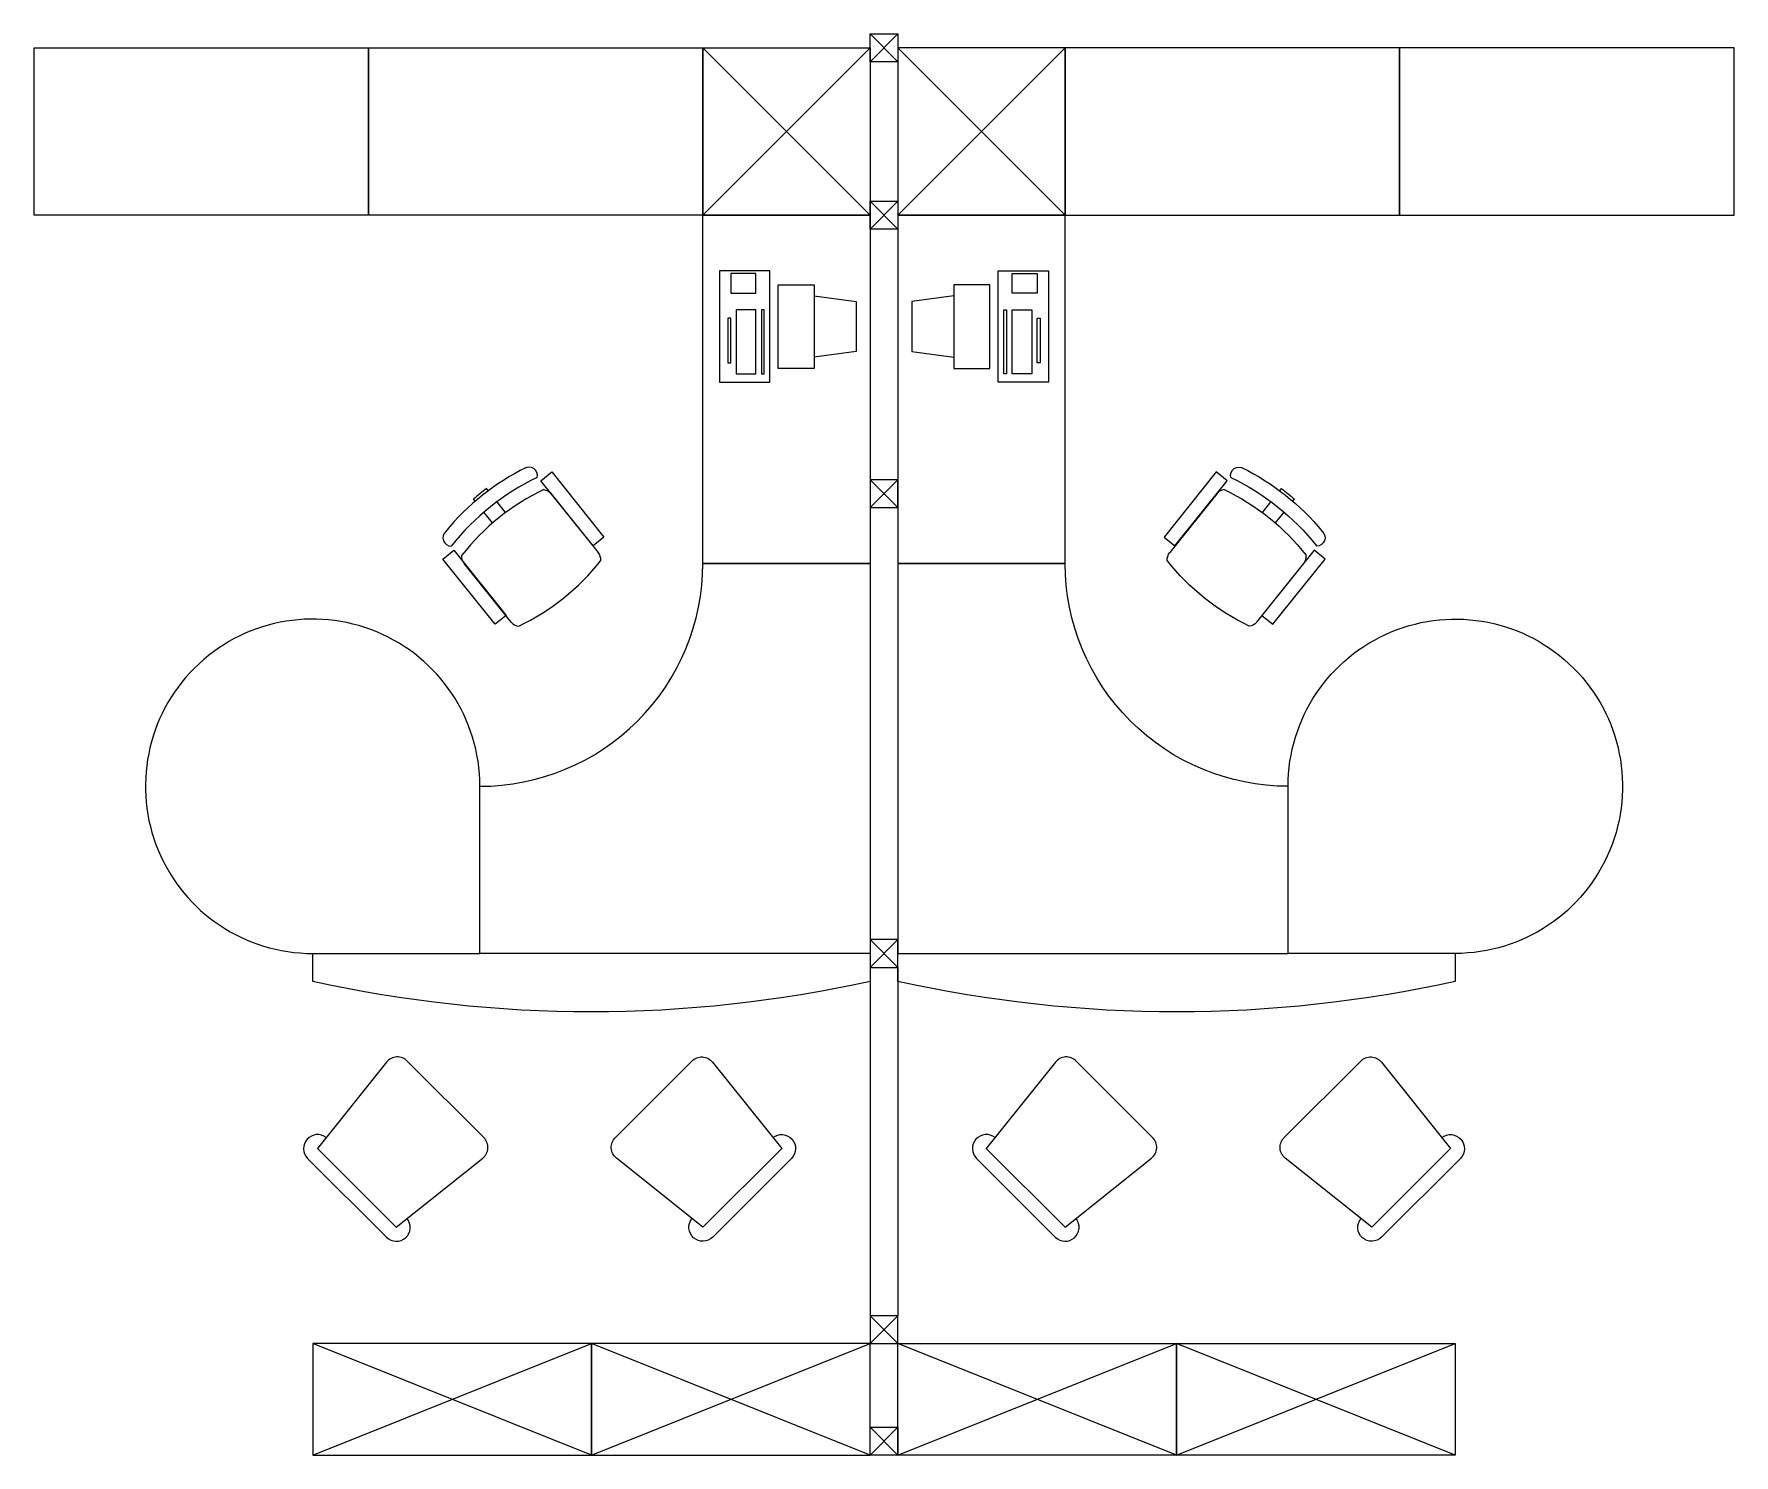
# Model space of a CAD drawing. Extents: x -3.1 to 3, y -4.45 to 0.65.
import ezdxf

# ---------------------------------------------------------------- set-up
doc = ezdxf.new("R2010")
doc.units = 0
doc.header["$LTSCALE"] = 0.7
doc.layers.get('0').update_dxf_attribs({"linetype": 'CONTINUOUS'})

# ---------------------------------------------------------------- blocks, each defined once
blk = doc.blocks.new('SEDIA3')
blk.add_lwpolyline([(-0.2055, 0.1503, -0.946147), (-0.2, 0.25), (0.2, 0.25, -0.946147), (0.2055, 0.1503)], format="xyb")
blk.add_lwpolyline([(0.1941, -0.25), (-0.1941, -0.25, -0.447008), (-0.2438, -0.1945), (-0.2, 0.2), (0.2, 0.2), (0.2438, -0.1945, -0.447008)], format="xyb", close=True)
blk = doc.blocks.new('SEDIA')
for points in [[(-0.03, -0.01), (-0.03, 0)], [(0.03, -0.01), (0.03, 0)], [(-0.03, -0.11), (-0.03, -0.06)], [(0.03, -0.11), (0.03, -0.06)]]:
    blk.add_lwpolyline(points)
for points in [[(-0.25, -0.4), (-0.25, -0.1), (-0.2, -0.1), (-0.2, -0.4)], [(0.2, -0.4), (0.2, -0.1), (0.25, -0.1), (0.25, -0.4)]]:
    blk.add_lwpolyline(points, close=True)
for points in [[(-0.2, -0.43), (-0.2, -0.16, -0.198912), (-0.1883, -0.1317)], [(0.1883, -0.1317, -0.198912), (0.2, -0.16), (0.2, -0.43)], [(-0.2, -0.43, 0.198912), (-0.1883, -0.4583)], [(0.1883, -0.4583, 0.198912), (0.2, -0.43)]]:
    blk.add_lwpolyline(points, format="xyb")
for centre, radius, start, end in [((0, -1.4282), 1.4282, 88.79638, 91.20362), ((-0.1788, -0.0589), 0.0301, 92.74565, 231.89663), ((0, -0.935), 0.875, 76.96712, 103.03288), ((0.0008, -0.8899), 0.8799, 77.7698, 101.86726), ((0.1788, -0.0589), 0.0301, 308.10337, 87.25435), ((0, -0.9371), 0.8271, 76.84174, 103.15826), ((0, 0.3471), 0.8271, 256.84174, 283.15826)]:
    blk.add_arc(centre, radius, start, end)
blk = doc.blocks.new('COMPUTER')
for points in [[(0.11, -0.15), (0.09, 0), (-0.09, 0), (-0.11, -0.15)], [(-0.15, -0.15), (-0.15, -0.28), (0.15, -0.28), (0.15, -0.15), (-0.15, -0.15)], [(-0.17, -0.33), (0.06, -0.33), (0.06, -0.34), (-0.17, -0.34), (-0.17, -0.33)], [(-0.17, -0.36), (0.06, -0.36), (0.06, -0.43), (-0.17, -0.43), (-0.17, -0.36)], [(0.12, -0.36), (0.19, -0.36), (0.19, -0.45), (0.12, -0.45), (0.12, -0.36)], [(-0.13, -0.45), (0.03, -0.45), (0.03, -0.46), (-0.13, -0.46), (-0.13, -0.45)]]:
    blk.add_lwpolyline(points)
blk.add_lwpolyline([(-0.2, -0.49), (-0.2, -0.31), (0.2, -0.31), (0.2, -0.49)], close=True)

msp = doc.modelspace()

# ---------------------------------------------------------------- linework, layer by layer
at = {"color": 0}
for points in [[(-0.1, 0.55), (-0.1, 0.65), (0, 0.65), (0, 0.55)], [(-1.9, 0), (-3.1, 0), (-3.1, 0.6), (-1.9, 0.6)], [(-0.7, 0), (-1.9, 0), (-1.9, 0.6), (-0.7, 0.6)], [(-0.7, 0), (-0.7, 0.6), (-0.1, 0.6), (-0.1, 0)], [(0.6, 0), (0.6, 0.6), (0, 0.6), (0, 0)], [(0.6, 0), (1.8, 0), (1.8, 0.6), (0.6, 0.6)], [(1.8, 0), (3, 0), (3, 0.6), (1.8, 0.6)], [(-0.1, -0.05), (-0.1, 0.05), (0, 0.05), (0, -0.05)], [(0.6, -1.25), (0.6, 0), (0, 0), (0, -1.25)], [(-0.7, -1.25), (-0.7, 0), (-0.1, 0), (-0.1, -1.25)], [(0, -1.05), (0, -0.95), (-0.1, -0.95), (-0.1, -1.05)], [(0, -2.7), (0, -2.6), (-0.1, -2.6), (-0.1, -2.7)], [(0, -4.05), (0, -3.95), (-0.1, -3.95), (-0.1, -4.05)]]:
    msp.add_lwpolyline(points, close=True, dxfattribs=at)
for points in [[(-0.1, 0.65), (0, 0.55)], [(0, 0.65), (-0.1, 0.55)], [(-0.1, 0), (-0.7, 0.6)], [(-0.1, 0.6), (-0.7, 0)], [(0, 0.6), (0.6, 0)], [(0, 0), (0.6, 0.6)], [(-0.1, 0.05), (0, -0.05)], [(0, 0.05), (-0.1, -0.05)], [(0, -0.95), (-0.1, -1.05)], [(-0.1, -0.95), (0, -1.05)], [(-0.1, -2.6), (0, -2.7)], [(0, -2.6), (-0.1, -2.7)], [(-0.1, -2.7), (-0.1, -3.95)], [(0, -2.7), (0, -3.95)], [(-0.1, -3.95), (0, -4.05)], [(0, -3.95), (-0.1, -4.05)], [(-1.1, -4.45), (-2.1, -4.05), (-2.1, -4.45), (-1.1, -4.05), (-2.1, -4.05), (-2.1, -4.45), (-1.1, -4.45), (-1.1, -4.05)], [(-0.1, -4.45), (-1.1, -4.05), (-1.1, -4.45), (-0.1, -4.05), (-1.1, -4.05), (-1.1, -4.45), (-0.1, -4.45), (-0.1, -4.05)], [(0, -4.45), (1, -4.05), (1, -4.45), (0, -4.05), (1, -4.05), (1, -4.45), (0, -4.45), (0, -4.05)], [(1, -4.45), (2, -4.05), (2, -4.45), (1, -4.05), (2, -4.05), (2, -4.45), (1, -4.45), (1, -4.05)], [(-0.1, -4.45), (0, -4.35), (0, -4.45), (-0.1, -4.35), (0, -4.35), (0, -4.45), (-0.1, -4.45), (-0.1, -4.35)]]:
    msp.add_lwpolyline(points, dxfattribs=at)
for points in [[(-0.1, -2.65), (-1.5, -2.65), (-1.5, -2.05, 0.414214), (-0.7, -1.25), (-0.1, -1.25), (-0.1, -2.65)], [(0, -2.65), (1.4, -2.65), (1.4, -2.05, -0.414214), (0.6, -1.25), (0, -1.25), (0, -2.65)], [(-1.5, -2.65), (-1.5, -2.05, 2.414214), (-2.1, -2.65), (-1.5, -2.65)], [(1.4, -2.65), (1.4, -2.05, -2.414214), (2, -2.65), (1.4, -2.65)], [(-0.1, -2.65), (-0.1, -2.75, -0.109772), (-2.1, -2.75), (-2.1, -2.65)], [(2, -2.65), (2, -2.75, -0.109772), (0, -2.75), (0, -2.65)]]:
    msp.add_lwpolyline(points, format="xyb", dxfattribs=at)

# ---------------------------------------------------------------- block references
at = {"color": 0, "xscale": -1}
for name, p, rotation in [('COMPUTER', (-0.15, -0.4), 270.0000000000869), ('SEDIA', (1.4, -1), 321.3401917459075), ('SEDIA3', (-1.8, -3.35), 135.0000000000867), ('SEDIA3', (0.6, -3.35), 134.9999999999999)]:
    msp.add_blockref(name, p, dxfattribs=dict(at, rotation=rotation))
at = {"color": 0}
for name, p, rotation in [('COMPUTER', (0.05, -0.4), 90), ('SEDIA', (-1.5, -1), 38.65980825417937), ('SEDIA3', (-0.7, -3.35), 225.0000000000869), ('SEDIA3', (1.7, -3.35), 225.0000000000001)]:
    msp.add_blockref(name, p, dxfattribs=dict(at, rotation=rotation))

doc.saveas('drawing.dxf')
